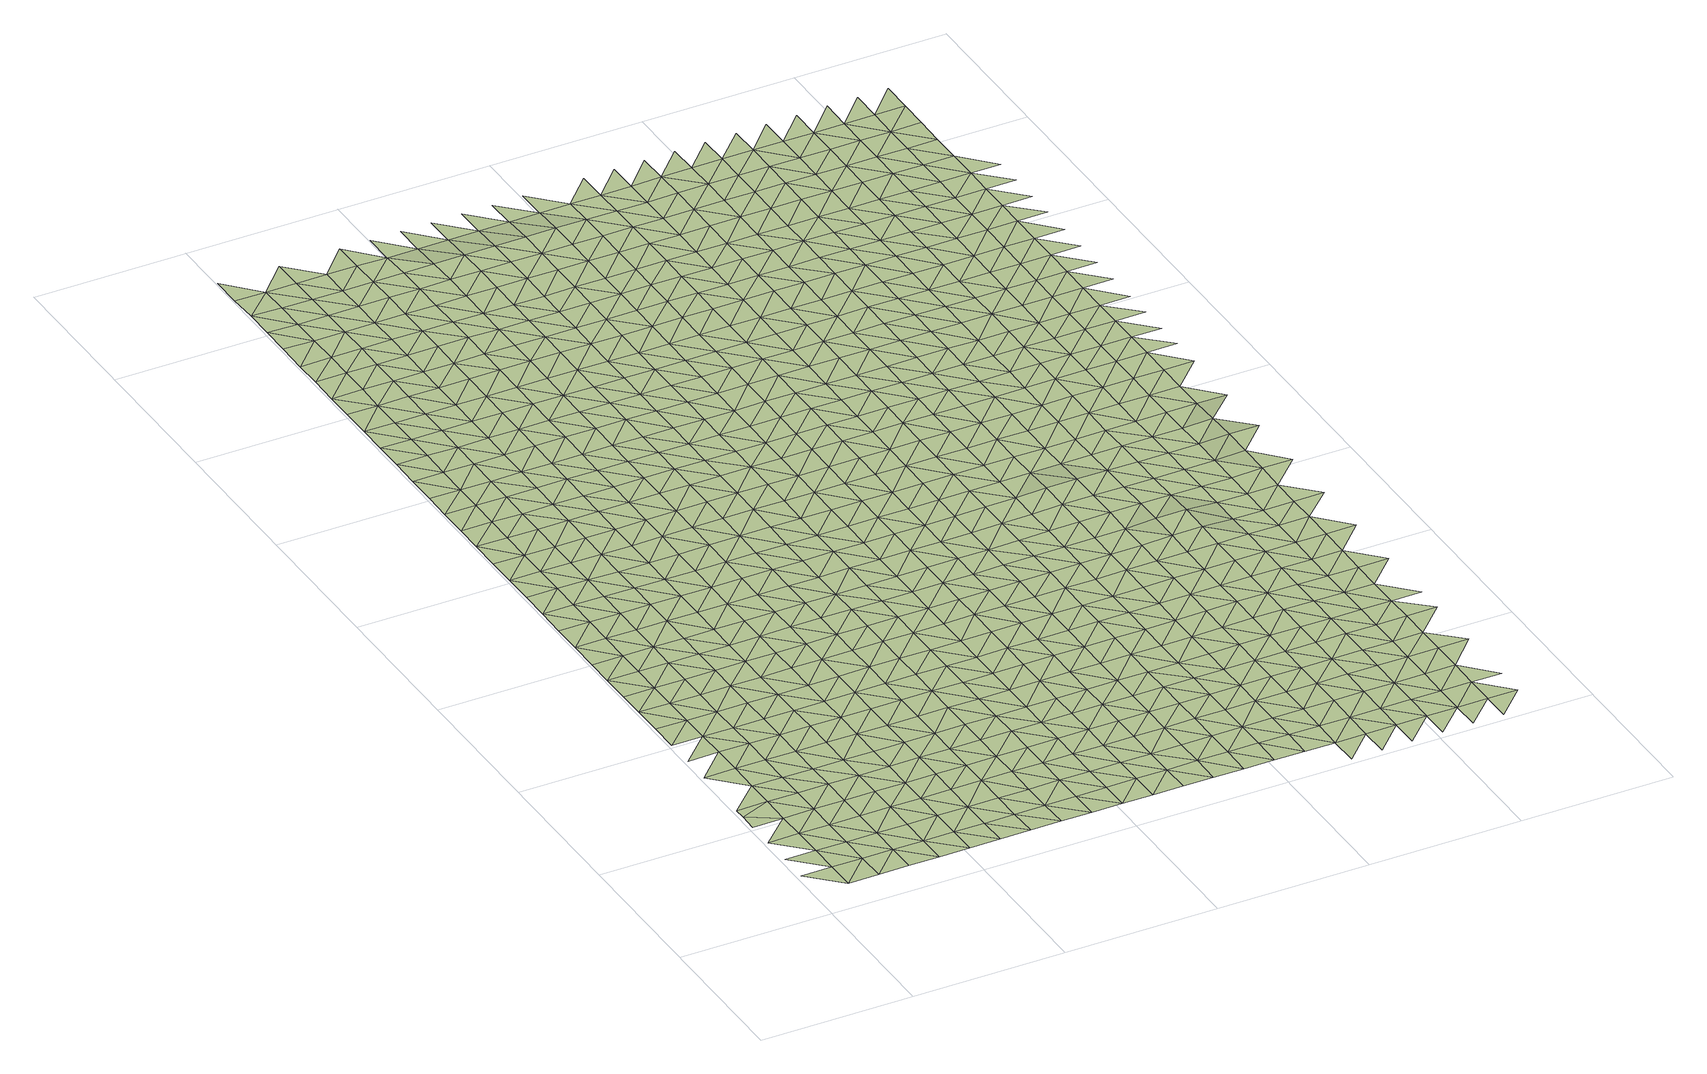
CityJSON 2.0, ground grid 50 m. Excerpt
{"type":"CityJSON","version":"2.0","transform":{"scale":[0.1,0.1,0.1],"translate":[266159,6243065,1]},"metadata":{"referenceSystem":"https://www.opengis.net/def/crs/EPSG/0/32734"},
"CityObjects":{
"terrain1":{"type":"TINRelief","geometry":[{"type":"CompositeSurface","lod":"1","boundaries":[[[0,1,2]],[[3,2,4]],[[4,5,6]],[[2,1,7]],[[8,9,10]],[[6,5,10]],[[7,4,2]],[[7,1,11]],[[12,8,13]],[[14,5,4]],[[10,13,8]],[[14,4,7]],[[12,13,15]],[[5,16,10]],[[5,14,17]],[[18,7,11]],[[10,16,13]],[[19,15,20]],[[5,17,16]],[[14,7,18]],[[18,11,21]],[[19,20,22]],[[15,13,23]],[[24,17,14]],[[16,23,13]],[[25,22,26]],[[14,18,24]],[[27,20,15]],[[28,29,30]],[[15,23,27]],[[21,31,18]],[[30,29,32]],[[16,17,33]],[[28,26,29]],[[24,34,17]],[[20,35,22]],[[27,36,20]],[[17,34,33]],[[23,16,37]],[[38,24,18]],[[26,22,35]],[[39,32,40]],[[20,36,35]],[[38,18,31]],[[32,29,41]],[[37,27,23]],[[33,37,16]],[[42,39,40]],[[32,41,40]],[[24,43,34]],[[24,38,44]],[[45,36,27]],[[26,46,29]],[[26,35,47]],[[45,27,37]],[[24,44,43]],[[42,48,49]],[[31,50,38]],[[46,41,29]],[[51,33,34]],[[40,52,42]],[[26,47,46]],[[53,49,48]],[[36,54,35]],[[42,52,48]],[[36,45,55]],[[34,43,51]],[[56,37,33]],[[54,47,35]],[[38,57,44]],[[41,58,40]],[[36,55,54]],[[38,50,59]],[[60,41,46]],[[45,37,56]],[[56,33,51]],[[53,61,62]],[[43,44,57]],[[53,48,63]],[[38,59,57]],[[41,60,58]],[[40,64,52]],[[65,55,45]],[[66,62,61]],[[46,47,67]],[[53,63,61]],[[68,47,54]],[[45,56,65]],[[40,58,64]],[[69,48,52]],[[70,59,50]],[[51,43,71]],[[47,68,67]],[[43,57,72]],[[73,60,46]],[[69,63,48]],[[66,74,75]],[[54,55,76]],[[51,71,56]],[[52,64,69]],[[65,77,55]],[[66,61,78]],[[43,72,71]],[[46,67,73]],[[79,75,74]],[[80,57,59]],[[81,58,60]],[[66,78,74]],[[55,77,76]],[[70,82,59]],[[83,65,56]],[[84,68,54]],[[64,58,81]],[[63,85,61]],[[80,72,57]],[[86,63,69]],[[83,56,71]],[[59,82,80]],[[60,73,81]],[[54,76,84]],[[85,78,61]],[[68,87,67]],[[88,79,89]],[[63,86,85]],[[79,74,90]],[[69,64,91]],[[65,92,77]],[[93,65,83]],[[67,87,73]],[[82,70,94]],[[72,95,71]],[[88,89,96]],[[64,81,91]],[[68,84,87]],[[79,90,89]],[[97,72,80]],[[65,93,92]],[[98,74,78]],[[76,77,99]],[[85,100,78]],[[72,97,95]],[[101,86,69]],[[71,102,83]],[[80,82,103]],[[69,91,104]],[[76,99,84]],[[98,90,74]],[[81,73,105]],[[106,107,96]],[[78,100,98]],[[77,92,99]],[[82,94,103]],[[87,108,73]],[[89,109,96]],[[69,104,101]],[[71,95,102]],[[93,83,110]],[[85,86,111]],[[81,105,91]],[[73,108,105]],[[96,109,106]],[[84,112,87]],[[113,114,107]],[[115,97,80]],[[80,103,116]],[[92,93,110]],[[85,111,100]],[[89,90,117]],[[86,101,111]],[[83,102,110]],[[112,84,99]],[[118,90,98]],[[104,91,119]],[[80,116,115]],[[107,106,113]],[[120,114,121]],[[103,94,122]],[[108,87,123]],[[97,124,95]],[[105,119,91]],[[90,118,117]],[[98,100,125]],[[126,109,89]],[[123,87,112]],[[104,127,101]],[[121,128,120]],[[99,92,129]],[[102,95,124]],[[125,100,111]],[[92,110,130]],[[121,114,113]],[[97,115,124]],[[131,116,103]],[[119,127,104]],[[89,117,126]],[[108,132,105]],[[133,106,109]],[[92,130,129]],[[122,131,103]],[[134,108,123]],[[99,135,112]],[[136,118,98]],[[137,138,128]],[[98,125,139]],[[110,102,140]],[[101,141,111]],[[115,116,142]],[[127,143,101]],[[102,124,144]],[[137,128,121]],[[108,134,132]],[[109,126,133]],[[105,145,119]],[[146,113,106]],[[98,139,136]],[[99,129,135]],[[131,142,116]],[[140,130,110]],[[125,111,141]],[[147,123,112]],[[148,149,138]],[[118,150,117]],[[102,144,140]],[[101,143,141]],[[105,132,145]],[[148,138,137]],[[106,133,146]],[[127,119,151]],[[152,121,113]],[[153,131,122]],[[124,115,154]],[[112,135,147]],[[118,136,150]],[[142,155,115]],[[156,139,125]],[[157,158,149]],[[159,134,123]],[[160,126,117]],[[154,144,124]],[[130,161,129]],[[119,145,151]],[[162,130,140]],[[156,125,141]],[[152,113,146]],[[157,149,148]],[[115,155,154]],[[127,163,143]],[[164,137,121]],[[126,160,133]],[[123,147,159]],[[117,150,160]],[[136,139,165]],[[135,129,161]],[[131,166,142]],[[134,167,132]],[[130,162,161]],[[131,153,168]],[[169,158,170]],[[127,151,163]],[[156,165,139]],[[164,121,152]],[[157,171,158]],[[172,140,144]],[[141,143,173]],[[145,132,167]],[[166,155,142]],[[174,148,137]],[[146,133,175]],[[176,144,154]],[[131,168,166]],[[134,159,167]],[[170,177,169]],[[158,171,170]],[[160,175,133]],[[173,156,141]],[[147,135,178]],[[148,174,157]],[[150,136,179]],[[144,176,172]],[[143,163,173]],[[135,161,180]],[[165,181,136]],[[174,137,164]],[[182,162,140]],[[146,183,152]],[[145,184,151]],[[168,153,185]],[[147,178,159]],[[155,186,154]],[[150,179,160]],[[145,167,187]],[[135,180,178]],[[175,183,146]],[[136,181,179]],[[155,166,188]],[[189,190,177]],[[171,157,191]],[[140,172,182]],[[192,177,170]],[[163,151,184]],[[165,156,193]],[[164,152,194]],[[195,161,162]],[[145,187,184]],[[196,156,173]],[[157,174,191]],[[155,188,186]],[[197,176,154]],[[166,168,198]],[[175,160,199]],[[183,194,152]],[[177,192,189]],[[200,201,190]],[[195,180,161]],[[167,159,202]],[[203,170,171]],[[156,196,193]],[[162,182,195]],[[168,185,198]],[[178,204,159]],[[199,160,179]],[[165,205,181]],[[174,164,206]],[[154,186,197]],[[171,191,203]],[[207,172,176]],[[173,163,208]],[[202,187,167]],[[209,188,166]],[[163,184,210]],[[190,189,200]],[[194,206,164]],[[159,204,202]],[[211,201,212]],[[175,213,183]],[[165,193,205]],[[166,198,209]],[[175,199,214]],[[172,207,182]],[[215,178,180]],[[191,174,216]],[[181,217,179]],[[218,192,170]],[[176,197,207]],[[163,210,208]],[[219,180,195]],[[170,203,220]],[[221,196,173]],[[213,194,183]],[[211,212,222]],[[212,201,200]],[[206,216,174]],[[175,214,213]],[[223,184,187]],[[224,186,188]],[[179,217,199]],[[225,187,202]],[[180,219,215]],[[181,205,217]],[[209,226,188]],[[170,220,218]],[[227,195,182]],[[198,185,228]],[[229,189,192]],[[191,230,203]],[[231,204,178]],[[173,208,221]],[[223,210,184]],[[196,232,193]],[[186,224,197]],[[233,234,222]],[[187,225,223]],[[207,227,182]],[[216,230,191]],[[188,226,224]],[[228,209,198]],[[206,194,235]],[[236,214,199]],[[194,213,237]],[[178,215,231]],[[228,185,238]],[[233,222,212]],[[192,218,229]],[[239,200,189]],[[205,193,232]],[[202,204,240]],[[241,220,203]],[[196,221,232]],[[199,217,236]],[[197,242,207]],[[243,219,195]],[[194,237,235]],[[195,227,244]],[[230,241,203]],[[245,208,210]],[[246,247,234]],[[248,226,209]],[[206,249,216]],[[213,214,250]],[[223,251,210]],[[224,242,197]],[[189,229,239]],[[233,252,234]],[[204,231,240]],[[253,225,202]],[[254,212,200]],[[218,220,255]],[[195,244,243]],[[248,209,228]],[[214,236,250]],[[207,256,227]],[[208,245,221]],[[257,215,219]],[[246,258,247]],[[217,205,259]],[[210,251,245]],[[234,252,246]],[[205,232,260]],[[206,235,249]],[[241,255,220]],[[261,237,213]],[[212,254,233]],[[230,216,262]],[[242,256,207]],[[254,200,239]],[[202,240,253]],[[225,263,223]],[[229,218,264]],[[224,226,265]],[[259,236,217]],[[219,243,257]],[[213,250,261]],[[205,260,259]],[[226,248,266]],[[267,244,227]],[[268,228,238]],[[269,231,215]],[[216,249,262]],[[255,264,218]],[[223,263,251]],[[270,232,221]],[[265,242,224]],[[252,233,271]],[[230,272,241]],[[225,253,263]],[[256,267,227]],[[245,273,221]],[[226,266,265]],[[239,229,274]],[[248,228,268]],[[237,275,235]],[[261,276,237]],[[268,238,277]],[[215,257,269]],[[233,254,271]],[[243,244,278]],[[270,260,232]],[[279,240,231]],[[250,236,280]],[[221,273,270]],[[264,274,229]],[[230,262,272]],[[281,236,259]],[[282,245,251]],[[246,252,283]],[[249,235,275]],[[255,241,284]],[[237,276,275]],[[267,278,244]],[[256,242,285]],[[254,239,286]],[[240,279,253]],[[287,266,248]],[[280,261,250]],[[282,251,263]],[[288,242,265]],[[252,271,283]],[[231,269,279]],[[280,236,281]],[[257,243,289]],[[274,286,239]],[[248,268,287]],[[241,272,284]],[[290,273,245]],[[255,291,264]],[[260,292,259]],[[242,288,285]],[[278,289,243]],[[293,260,270]],[[253,294,263]],[[256,295,267]],[[296,276,261]],[[271,254,297]],[[249,298,262]],[[290,245,282]],[[246,283,299]],[[249,275,300]],[[277,301,268]],[[269,257,302]],[[265,266,303]],[[279,294,253]],[[286,297,254]],[[296,261,280]],[[260,293,292]],[[287,304,266]],[[255,284,291]],[[270,273,305]],[[306,274,264]],[[272,262,298]],[[307,281,259]],[[256,285,295]],[[289,302,257]],[[249,300,298]],[[246,299,308]],[[278,267,309]],[[283,271,310]],[[305,273,290]],[[266,304,303]],[[311,282,263]],[[312,287,268]],[[313,288,265]],[[314,275,276]],[[263,294,315]],[[276,296,316]],[[297,310,271]],[[264,291,306]],[[259,292,307]],[[317,286,274]],[[269,318,279]],[[319,280,281]],[[267,295,309]],[[312,268,301]],[[302,320,269]],[[278,321,289]],[[322,299,283]],[[323,293,270]],[[314,300,275]],[[272,324,284]],[[311,263,315]],[[270,305,325]],[[276,316,314]],[[265,303,313]],[[272,298,326]],[[288,327,285]],[[286,317,297]],[[328,290,282]],[[279,318,294]],[[296,280,319]],[[274,306,317]],[[310,322,283]],[[269,320,318]],[[319,281,307]],[[287,329,304]],[[291,284,324]],[[270,325,323]],[[278,309,321]],[[287,312,330]],[[272,326,324]],[[295,285,327]],[[305,290,328]],[[302,289,331]],[[308,299,332]],[[292,293,333]],[[288,313,327]],[[328,282,311]],[[294,334,315]],[[335,316,296]],[[298,300,336]],[[322,332,299]],[[287,330,329]],[[314,337,300]],[[301,338,312]],[[310,297,339]],[[304,340,303]],[[292,333,307]],[[334,294,318]],[[289,321,331]],[[297,317,341]],[[293,323,333]],[[296,319,335]],[[342,325,305]],[[306,291,343]],[[336,326,298]],[[302,344,320]],[[300,337,336]],[[291,324,345]],[[315,346,311]],[[303,340,313]],[[295,347,309]],[[295,327,348]],[[342,305,328]],[[297,341,339]],[[304,329,340]],[[306,343,317]],[[310,349,322]],[[316,350,314]],[[307,351,319]],[[346,315,334]],[[335,352,316]],[[302,331,344]],[[291,345,343]],[[323,325,353]],[[321,309,347]],[[312,354,330]],[[318,320,355]],[[295,348,347]],[[312,338,356]],[[351,307,333]],[[311,357,328]],[[337,314,350]],[[326,358,324]],[[342,353,325]],[[316,352,350]],[[310,339,349]],[[359,326,336]],[[360,327,313]],[[361,341,317]],[[332,322,362]],[[329,330,354]],[[363,335,319]],[[357,311,346]],[[340,364,313]],[[312,356,354]],[[320,344,355]],[[318,365,334]],[[358,345,324]],[[361,317,343]],[[326,359,358]],[[363,319,351]],[[360,348,327]],[[342,328,366]],[[321,367,331]],[[336,337,368]],[[323,369,333]],[[313,364,360]],[[321,347,370]],[[322,349,362]],[[353,371,323]],[[372,352,335]],[[366,328,357]],[[318,355,365]],[[337,350,368]],[[346,334,373]],[[374,356,338]],[[344,331,367]],[[341,375,339]],[[340,329,376]],[[321,370,367]],[[361,377,341]],[[363,372,335]],[[323,371,369]],[[329,354,378]],[[379,343,345]],[[380,351,333]],[[332,362,381]],[[382,345,358]],[[383,353,342]],[[352,384,350]],[[348,385,347]],[[349,339,375]],[[386,359,336]],[[334,365,373]],[[387,348,360]],[[388,342,366]],[[341,377,375]],[[336,368,389]],[[329,378,376]],[[346,390,357]],[[340,391,364]],[[343,379,361]],[[351,380,363]],[[384,352,372]],[[345,382,379]],[[333,369,380]],[[385,370,347]],[[392,354,356]],[[344,393,355]],[[342,388,383]],[[348,387,385]],[[374,394,356]],[[336,389,386]],[[344,367,395]],[[353,396,371]],[[350,397,368]],[[358,359,398]],[[346,373,390]],[[340,376,391]],[[364,399,360]],[[377,361,400]],[[366,357,401]],[[365,355,393]],[[349,402,362]],[[392,378,354]],[[372,363,403]],[[356,394,392]],[[384,397,350]],[[349,375,404]],[[344,395,393]],[[361,379,400]],[[353,383,396]],[[359,386,398]],[[403,363,380]],[[405,367,370]],[[406,389,368]],[[381,362,402]],[[369,371,407]],[[408,382,358]],[[364,391,399]],[[357,390,401]],[[409,370,385]],[[349,404,402]],[[410,387,360]],[[411,388,366]],[[412,375,377]],[[397,406,368]],[[365,413,373]],[[384,372,414]],[[394,374,415]],[[405,395,367]],[[378,416,376]],[[382,408,379]],[[369,407,380]],[[365,393,417]],[[370,409,405]],[[412,377,400]],[[418,372,403]],[[371,396,407]],[[419,378,392]],[[358,398,408]],[[386,389,420]],[[360,399,410]],[[366,401,411]],[[390,373,413]],[[383,388,421]],[[414,397,384]],[[385,387,422]],[[391,376,416]],[[404,375,423]],[[365,417,413]],[[418,414,372]],[[406,420,389]],[[378,419,416]],[[392,394,424]],[[400,379,425]],[[423,375,412]],[[396,383,421]],[[395,426,393]],[[403,380,427]],[[388,411,421]],[[387,410,422]],[[394,415,424]],[[379,408,425]],[[428,395,405]],[[407,429,380]],[[391,430,399]],[[431,409,385]],[[432,402,404]],[[433,406,397]],[[386,434,398]],[[420,435,386]],[[426,417,393]],[[390,436,401]],[[403,427,418]],[[390,413,437]],[[391,416,430]],[[397,414,433]],[[432,404,423]],[[395,428,426]],[[427,380,429]],[[438,412,400]],[[439,419,392]],[[398,434,408]],[[425,440,400]],[[385,422,431]],[[392,424,441]],[[386,435,434]],[[410,399,442]],[[401,436,411]],[[409,443,405]],[[444,445,402]],[[407,396,446]],[[390,437,436]],[[396,421,447]],[[406,448,420]],[[399,430,442]],[[438,400,440]],[[444,402,432]],[[392,441,439]],[[406,433,449]],[[450,413,417]],[[414,418,451]],[[424,415,452]],[[416,419,453]],[[454,423,412]],[[425,408,455]],[[426,456,417]],[[409,431,443]],[[427,457,418]],[[396,447,446]],[[448,435,420]],[[458,428,405]],[[459,429,407]],[[406,449,448]],[[455,408,434]],[[450,437,413]],[[421,411,460]],[[414,451,433]],[[416,453,430]],[[422,410,461]],[[417,456,450]],[[442,462,410]],[[436,463,411]],[[451,418,457]],[[412,438,454]],[[419,439,453]],[[464,440,425]],[[465,441,424]],[[466,432,423]],[[405,443,458]],[[407,446,459]],[[422,461,431]],[[460,447,421]],[[426,428,467]],[[468,427,429]],[[411,463,460]],[[410,462,461]],[[452,465,424]],[[464,425,455]],[[469,442,430]],[[432,466,444]],[[449,433,470]],[[434,435,471]],[[466,423,454]],[[435,448,472]],[[436,437,473]],[[426,467,456]],[[439,441,474]],[[475,437,450]],[[469,430,453]],[[451,470,433]],[[428,458,467]],[[468,429,459]],[[431,476,443]],[[438,440,477]],[[478,457,427]],[[479,440,464]],[[465,474,441]],[[435,472,471]],[[452,480,481]],[[448,449,482]],[[483,444,484]],[[485,455,434]],[[486,446,447]],[[437,475,473]],[[461,476,431]],[[487,447,460]],[[450,456,488]],[[442,489,462]],[[490,463,436]],[[438,477,454]],[[491,442,469]],[[477,440,479]],[[444,466,484]],[[449,470,482]],[[427,468,478]],[[492,451,457]],[[458,443,493]],[[453,439,494]],[[488,456,467]],[[447,487,486]],[[474,495,439]],[[434,471,485]],[[452,496,465]],[[497,464,455]],[[498,472,448]],[[499,459,446]],[[442,491,489]],[[436,473,490]],[[443,476,493]],[[500,460,463]],[[461,462,501]],[[454,502,466]],[[492,457,478]],[[448,482,498]],[[439,495,494]],[[503,475,450]],[[453,504,469]],[[505,470,451]],[[450,488,506]],[[452,481,496]],[[502,454,477]],[[485,497,455]],[[446,486,499]],[[507,479,464]],[[461,501,476]],[[474,465,508]],[[458,509,467]],[[510,468,459]],[[463,490,500]],[[462,489,501]],[[493,511,458]],[[466,512,484]],[[513,487,460]],[[472,514,471]],[[450,506,503]],[[451,492,505]],[[453,494,504]],[[498,515,472]],[[491,469,516]],[[473,475,517]],[[488,467,509]],[[482,470,518]],[[464,497,507]],[[465,496,508]],[[512,466,502]],[[458,511,509]],[[510,459,499]],[[519,493,476]],[[520,477,479]],[[521,478,468]],[[474,522,495]],[[471,514,485]],[[460,500,513]],[[472,515,514]],[[489,491,516]],[[523,524,481]],[[518,498,482]],[[525,484,526]],[[486,487,527]],[[469,504,516]],[[475,503,517]],[[519,476,501]],[[518,470,505]],[[528,506,488]],[[529,490,473]],[[520,479,507]],[[526,484,512]],[[474,508,522]],[[468,510,521]],[[530,492,478]],[[496,481,524]],[[531,502,477]],[[495,532,494]],[[486,527,499]],[[528,488,509]],[[487,513,527]],[[497,485,533]],[[534,515,498]],[[493,535,511]],[[473,517,529]],[[536,493,519]],[[514,537,485]],[[503,506,538]],[[539,500,490]],[[501,489,540]],[[504,494,532]],[[502,531,512]],[[489,516,541]],[[530,478,521]],[[477,520,531]],[[534,498,518]],[[495,522,532]],[[497,533,507]],[[542,505,492]],[[499,543,510]],[[528,538,506]],[[493,536,535]],[[533,485,537]],[[500,539,513]],[[496,544,508]],[[509,511,545]],[[490,529,539]],[[489,541,540]],[[496,524,546]],[[543,499,527]],[[501,547,519]],[[548,526,512]],[[514,515,549]],[[492,530,542]],[[515,534,550]],[[516,504,551]],[[545,528,509]],[[517,503,552]],[[522,508,544]],[[553,518,505]],[[510,554,521]],[[538,555,503]],[[504,532,556]],[[496,546,544]],[[548,512,531]],[[511,535,545]],[[520,507,557]],[[533,558,507]],[[501,540,547]],[[515,550,549]],[[554,510,543]],[[551,541,516]],[[517,552,529]],[[536,519,559]],[[560,561,524]],[[562,526,563]],[[534,518,553]],[[564,527,513]],[[565,537,514]],[[504,556,551]],[[503,555,552]],[[539,566,513]],[[553,505,542]],[[521,567,530]],[[520,557,531]],[[557,507,558]],[[526,548,563]],[[538,528,568]],[[535,536,559]],[[561,546,524]],[[569,532,522]],[[570,528,545]],[[519,547,559]],[[567,521,554]],[[513,566,564]],[[522,544,571]],[[514,549,565]],[[529,572,539]],[[573,533,537]],[[574,550,534]],[[527,575,543]],[[530,576,542]],[[541,577,540]],[[569,556,532]],[[528,570,568]],[[578,541,551]],[[572,529,552]],[[534,553,574]],[[522,571,569]],[[538,579,555]],[[548,531,580]],[[576,530,567]],[[557,581,531]],[[573,537,565]],[[527,564,575]],[[582,558,533]],[[547,540,577]],[[566,539,583]],[[545,535,584]],[[585,544,546]],[[586,554,543]],[[541,578,577]],[[561,587,546]],[[535,559,588]],[[548,580,563]],[[542,589,553]],[[549,550,590]],[[538,568,579]],[[583,539,572]],[[580,531,581]],[[574,591,550]],[[592,551,556]],[[552,555,593]],[[585,571,544]],[[594,556,569]],[[533,573,582]],[[546,587,585]],[[589,542,576]],[[535,588,584]],[[543,575,586]],[[595,570,545]],[[596,557,558]],[[597,567,554]],[[550,591,590]],[[559,547,598]],[[561,599,600]],[[601,574,553]],[[602,603,563]],[[564,566,604]],[[605,565,549]],[[555,579,593]],[[556,594,592]],[[547,577,606]],[[607,566,583]],[[608,578,551]],[[552,609,572]],[[567,597,576]],[[610,569,571]],[[596,558,582]],[[545,584,595]],[[602,563,580]],[[553,589,601]],[[554,586,597]],[[570,611,568]],[[561,600,587]],[[598,588,559]],[[612,581,557]],[[575,564,604]],[[547,606,598]],[[566,607,604]],[[585,610,571]],[[549,590,605]],[[613,573,565]],[[551,592,608]],[[552,593,609]],[[579,568,611]],[[614,583,572]],[[577,578,615]],[[574,616,591]],[[570,595,611]],[[557,596,612]],[[574,601,617]],[[585,587,618]],[[619,594,569]],[[589,576,620]],[[621,580,581]],[[576,597,622]],[[569,610,623]],[[613,565,605]],[[624,582,573]],[[615,606,577]],[[625,584,588]],[[586,575,626]],[[572,609,614]],[[578,608,615]],[[618,587,600]],[[574,617,616]],[[627,588,598]],[[575,604,628]],[[580,621,602]],[[629,607,583]],[[590,591,630]],[[576,622,620]],[[569,623,619]],[[621,581,612]],[[631,592,594]],[[579,632,593]],[[584,625,595]],[[589,633,601]],[[586,626,597]],[[579,611,634]],[[573,613,624]],[[588,627,625]],[[575,628,626]],[[635,596,582]],[[610,585,636]],[[590,630,605]],[[583,614,629]],[[637,585,618]],[[591,616,630]],[[592,631,608]],[[609,593,632]],[[638,598,606]],[[639,640,600]],[[641,602,642]],[[604,607,643]],[[594,619,631]],[[579,634,632]],[[644,606,615]],[[589,620,633]],[[645,622,597]],[[601,646,617]],[[623,610,636]],[[635,582,624]],[[602,621,642]],[[637,636,585]],[[647,611,595]],[[648,612,596]],[[605,649,613]],[[643,628,604]],[[625,650,595]],[[606,644,638]],[[607,629,643]],[[645,597,626]],[[615,608,651]],[[652,618,600]],[[616,617,646]],[[653,627,598]],[[601,633,646]],[[649,605,630]],[[647,634,611]],[[614,609,654]],[[623,655,619]],[[621,612,648]],[[595,650,647]],[[631,651,608]],[[609,632,656]],[[596,635,648]],[[613,657,624]],[[622,658,620]],[[645,659,622]],[[652,600,640]],[[598,638,653]],[[655,623,636]],[[614,654,629]],[[660,637,618]],[[627,661,625]],[[662,626,628]],[[609,656,654]],[[657,613,649]],[[663,628,643]],[[619,664,631]],[[665,644,615]],[[642,621,666]],[[633,620,658]],[[630,616,667]],[[622,659,658]],[[615,651,668]],[[616,646,669]],[[624,670,635]],[[671,632,634]],[[626,662,645]],[[647,672,634]],[[664,619,655]],[[660,618,652]],[[621,648,666]],[[627,653,661]],[[628,663,662]],[[625,673,650]],[[674,636,637]],[[670,624,657]],[[615,668,665]],[[616,669,667]],[[631,675,651]],[[671,656,632]],[[676,638,644]],[[677,640,678]],[[679,643,629]],[[630,680,649]],[[634,672,671]],[[654,681,629]],[[659,645,682]],[[635,683,648]],[[684,646,633]],[[675,631,664]],[[625,661,673]],[[666,685,642]],[[660,674,637]],[[633,658,686]],[[650,687,647]],[[640,677,652]],[[638,676,653]],[[636,688,655]],[[644,665,676]],[[683,635,670]],[[645,662,682]],[[629,681,679]],[[630,667,680]],[[668,651,689]],[[657,649,690]],[[684,669,646]],[[691,663,643]],[[633,686,684]],[[692,642,685]],[[647,687,672]],[[693,654,656]],[[694,658,659]],[[666,648,695]],[[650,673,687]],[[689,651,675]],[[696,656,671]],[[636,674,688]],[[697,664,655]],[[652,698,660]],[[653,699,661]],[[663,691,662]],[[694,659,682]],[[648,683,695]],[[649,680,690]],[[643,679,691]],[[657,700,670]],[[668,701,665]],[[656,696,693]],[[676,699,653]],[[702,671,672]],[[703,685,666]],[[704,681,654]],[[705,686,658]],[[669,706,667]],[[701,668,689]],[[655,688,697]],[[707,669,684]],[[708,675,664]],[[673,661,709]],[[682,662,710]],[[702,672,687]],[[657,690,700]],[[705,658,694]],[[703,666,695]],[[665,711,676]],[[683,670,712]],[[674,660,713]],[[680,667,706]],[[654,693,704]],[[661,699,709]],[[669,707,706]],[[662,691,710]],[[675,708,689]],[[679,681,714]],[[664,697,708]],[[711,665,701]],[[673,715,687]],[[716,696,671]],[[686,717,684]],[[688,674,713]],[[670,700,712]],[[671,702,718]],[[719,685,703]],[[705,720,686]],[[721,694,682]],[[676,722,699]],[[723,695,683]],[[679,714,691]],[[673,709,715]],[[710,724,682]],[[681,704,714]],[[680,725,690]],[[671,718,716]],[[722,676,711]],[[686,720,717]],[[726,685,719]],[[680,706,727]],[[702,687,728]],[[729,693,696]],[[694,721,705]],[[701,689,730]],[[731,707,684]],[[689,708,732]],[[721,682,724]],[[683,712,723]],[[697,688,733]],[[700,690,725]],[[734,703,695]],[[699,735,709]],[[710,691,736]],[[687,715,728]],[[680,727,725]],[[696,716,729]],[[689,732,730]],[[684,717,731]],[[735,699,722]],[[736,691,714]],[[697,733,708]],[[737,718,702]],[[701,738,711]],[[739,704,693]],[[720,705,740]],[[741,706,707]],[[723,734,695]],[[709,742,715]],[[743,719,703]],[[744,724,710]],[[702,728,737]],[[705,721,740]],[[700,745,712]],[[741,727,706]],[[700,725,746]],[[701,730,738]],[[693,729,739]],[[742,709,735]],[[707,731,741]],[[744,710,736]],[[747,732,708]],[[716,718,748]],[[722,711,749]],[[720,750,717]],[[751,714,704]],[[703,734,743]],[[715,752,728]],[[712,745,723]],[[700,746,745]],[[737,748,718]],[[720,740,750]],[[721,724,753]],[[715,742,752]],[[711,738,749]],[[754,724,744]],[[704,739,751]],[[729,716,755]],[[725,727,756]],[[731,717,757]],[[722,758,735]],[[759,736,714]],[[760,719,743]],[[741,761,727]],[[737,728,762]],[[721,753,740]],[[732,763,730]],[[748,755,716]],[[753,724,754]],[[717,750,757]],[[756,746,725]],[[734,723,764]],[[762,728,752]],[[722,749,758]],[[727,761,756]],[[745,765,723]],[[714,751,759]],[[738,730,763]],[[739,729,766]],[[742,735,767]],[[768,744,736]],[[737,769,748]],[[734,764,743]],[[740,770,750]],[[731,771,741]],[[755,766,729]],[[764,723,765]],[[757,772,731]],[[769,737,762]],[[770,740,753]],[[735,758,767]],[[759,768,736]],[[742,773,752]],[[745,746,774]],[[775,754,744]],[[761,741,771]],[[776,746,756]],[[731,772,771]],[[777,755,748]],[[738,778,749]],[[779,757,750]],[[751,739,780]],[[766,781,739]],[[746,776,774]],[[777,748,769]],[[742,767,773]],[[764,782,743]],[[779,750,770]],[[744,768,775]],[[783,762,752]],[[784,753,754]],[[758,749,778]],[[785,765,745]],[[756,761,786]],[[751,780,759]],[[739,781,780]],[[787,772,757]],[[788,743,782]],[[761,771,786]],[[762,783,769]],[[766,755,789]],[[752,773,783]],[[790,755,777]],[[745,774,785]],[[784,754,775]],[[779,787,757]],[[791,770,753]],[[792,764,765]],[[793,776,756]],[[758,794,767]],[[795,771,772]],[[768,759,796]],[[755,790,789]],[[756,786,797]],[[780,798,759]],[[766,799,781]],[[770,791,779]],[[753,784,791]],[[792,765,785]],[[795,772,787]],[[800,777,769]],[[773,767,794]],[[801,782,764]],[[768,796,775]],[[783,802,769]],[[756,797,793]],[[796,759,798]],[[774,776,803]],[[771,804,786]],[[766,789,799]],[[787,779,805]],[[806,780,781]],[[800,769,802]],[[764,792,801]],[[795,804,771]],[[807,790,777]],[[776,793,803]],[[805,779,791]],[[783,773,808]],[[784,775,809]],[[810,785,774]],[[811,797,786]],[[781,799,806]],[[796,812,775]],[[813,798,780]],[[777,800,807]],[[814,782,801]],[[804,811,786]],[[808,802,783]],[[790,815,789]],[[784,809,791]],[[795,787,816]],[[809,775,812]],[[774,803,810]],[[817,787,805]],[[793,797,818]],[[819,792,785]],[[780,806,813]],[[799,789,815]],[[816,804,795]],[[820,796,798]],[[790,807,815]],[[811,818,797]],[[817,816,787]],[[819,785,810]],[[800,802,821]],[[822,801,792]],[[805,791,823]],[[809,824,791]],[[820,798,813]],[[803,793,825]],[[826,812,796]],[[827,811,804]],[[818,828,793]],[[800,821,807]],[[805,823,817]],[[829,806,799]],[[792,819,822]],[[799,815,830]],[[823,791,824]],[[804,816,827]],[[803,825,810]],[[793,828,825]],[[796,820,826]],[[831,809,812]],[[799,830,829]],[[811,832,818]],[[833,813,806]],[[834,801,822]],[[811,827,835]],[[836,815,807]],[[810,837,819]],[[816,817,838]],[[831,812,826]],[[823,839,817]],[[832,828,818]],[[840,824,809]],[[825,837,810]],[[811,835,832]],[[806,829,833]],[[836,830,815]],[[816,838,827]],[[841,820,813]],[[838,817,839]],[[819,842,822]],[[809,831,840]],[[843,823,824]],[[837,842,819]],[[841,813,833]],[[825,828,844]],[[845,826,820]],[[835,827,846]],[[828,832,847]],[[829,830,848]],[[843,824,840]],[[838,846,827]],[[849,839,823]],[[828,847,844]],[[842,850,822]],[[820,841,845]],[[851,831,826]],[[825,852,837]],[[832,835,853]],[[829,848,833]],[[823,843,849]],[[854,822,850]],[[835,846,853]],[[855,838,839]],[[851,826,845]],[[825,844,852]],[[856,847,832]],[[857,840,831]],[[842,837,858]],[[833,859,841]],[[855,839,849]],[[832,853,856]],[[860,846,838]],[[831,851,857]],[[837,852,858]],[[842,861,850]],[[862,843,840]],[[841,863,845]],[[847,864,844]],[[856,865,847]],[[838,855,860]],[[853,846,866]],[[842,858,861]],[[862,840,857]],[[845,867,851]],[[852,844,864]],[[868,849,843]],[[847,865,864]],[[866,856,853]],[[866,846,860]],[[843,862,868]],[[869,850,861]],[[851,870,857]],[[871,855,849]],[[872,865,856]],[[852,873,858]],[[852,864,874]],[[872,856,866]],[[871,849,868]],[[861,858,873]],[[857,875,862]],[[876,860,855]],[[852,874,873]],[[865,877,864]],[[877,865,872]],[[855,871,876]],[[862,878,868]],[[879,866,860]],[[880,874,864]],[[861,873,881]],[[880,864,877]],[[879,860,876]],[[882,872,866]],[[868,883,871]],[[884,861,881]],[[885,873,874]],[[880,886,874]],[[882,866,879]],[[887,877,872]],[[871,888,876]],[[885,881,873]],[[874,886,885]],[[877,887,880]],[[887,872,882]],[[876,889,879]],[[886,880,890]],[[891,881,885]],[[879,892,882]],[[880,887,890]],[[893,881,891]],[[885,886,894]],[[882,895,887]],[[886,890,894]],[[887,896,890]],[[897,891,885]],[[885,894,898]],[[885,898,897]],[[899,891,897]]]}]}
},
"vertices":[
[5,200,25],[106,100,26],[106,200,25],[5,300,25],[106,300,25],[106,405,24],[5,405,23],[206,200,25],[8,563,21],[5,500,21],[106,500,23],[206,100,27],[5,600,21],[106,600,24],[206,300,25],[106,695,23],[206,500,24],[206,405,24],[306,200,25],[5,800,21],[106,800,23],[306,100,27],[106,900,23],[206,600,23],[306,300,25],[5,900,21],[106,1000,20],[206,695,23],[5,1000,20],[106,1100,19],[5,1100,19],[406,100,27],[5,1205,18],[306,500,24],[306,405,25],[206,900,22],[206,800,22],[306,600,23],[406,200,25],[5,1300,17],[106,1300,17],[106,1205,18],[5,1400,16],[406,405,25],[406,300,25],[306,695,22],[206,1100,18],[206,1000,20],[106,1495,16],[5,1495,16],[506,100,28],[406,500,24],[106,1400,16],[5,1600,16],[306,900,22],[306,800,22],[406,600,23],[506,300,26],[206,1300,16],[506,200,25],[206,1205,17],[106,1700,16],[5,1700,16],[106,1600,16],[206,1400,16],[406,695,22],[5,1800,17],[306,1100,18],[306,1000,20],[206,1495,16],[606,100,28],[506,500,24],[506,405,25],[306,1205,17],[106,1900,18],[5,1900,18],[406,900,22],[406,800,22],[106,1800,18],[5,2005,17],[606,300,25],[306,1300,17],[606,200,25],[506,600,23],[406,1000,20],[206,1700,16],[206,1600,16],[406,1100,18],[5,2105,16],[106,2105,16],[106,2005,17],[306,1400,16],[506,800,22],[506,695,22],[706,100,28],[606,500,24],[5,2210,17],[606,405,25],[206,1900,18],[506,900,22],[206,1800,18],[306,1600,16],[606,600,24],[706,200,26],[306,1495,16],[406,1300,17],[106,2305,17],[5,2305,17],[406,1205,17],[106,2210,16],[606,695,22],[306,1700,16],[506,1000,20],[106,2405,17],[5,2405,17],[706,405,26],[706,300,26],[206,2105,15],[206,2005,16],[406,1400,16],[5,2500,17],[106,2500,17],[806,100,29],[506,1100,18],[706,500,24],[306,1800,16],[206,2210,15],[406,1495,16],[5,2605,17],[606,900,21],[606,800,21],[806,200,26],[506,1300,17],[206,2305,15],[506,1205,18],[606,1000,20],[306,2005,15],[106,2605,17],[5,2705,18],[306,1900,15],[706,695,22],[406,1700,16],[806,300,25],[406,1600,16],[706,600,23],[506,1400,17],[206,2405,16],[606,1100,19],[106,2705,18],[5,2805,18],[306,2105,15],[506,1495,16],[206,2500,16],[907,100,29],[806,500,25],[806,405,26],[406,1800,16],[106,2805,17],[5,2905,18],[606,1205,18],[306,2210,16],[706,900,22],[706,800,22],[506,1600,15],[206,2605,16],[406,1900,15],[907,300,26],[606,1300,18],[907,200,27],[5,3010,17],[106,3010,16],[106,2905,17],[806,695,23],[506,1700,15],[206,2705,16],[306,2305,16],[806,600,24],[5,3105,17],[706,1100,21],[406,2105,15],[706,1000,21],[406,2005,15],[806,800,22],[306,2405,17],[606,1495,17],[1007,100,29],[907,500,25],[606,1400,19],[907,405,26],[106,3205,19],[5,3205,17],[206,2805,18],[106,3105,18],[506,1900,15],[306,2500,17],[806,900,22],[506,1800,14],[907,600,24],[1007,200,28],[406,2210,16],[106,3300,17],[5,3300,16],[706,1300,19],[206,2905,18],[706,1205,19],[506,2005,16],[306,2605,17],[907,695,23],[606,1700,16],[1007,300,26],[606,1600,16],[5,3405,17],[106,3405,15],[406,2405,17],[406,2305,16],[806,1100,21],[306,2705,18],[506,2105,17],[206,3105,18],[806,1000,22],[206,3010,18],[606,1800,16],[5,3505,17],[706,1495,17],[1007,500,26],[706,1400,20],[1007,405,26],[907,800,22],[1107,200,28],[206,3205,18],[306,2805,18],[806,1205,19],[606,1900,17],[106,3505,15],[5,3605,17],[406,2605,17],[506,2210,17],[406,2500,17],[1107,100,29],[206,3300,18],[806,1300,19],[306,2905,18],[1007,600,24],[907,1000,21],[907,900,22],[706,1700,16],[106,3705,12],[5,3705,13],[1107,300,26],[406,2705,18],[506,2305,17],[706,1600,16],[106,3605,14],[806,1400,18],[206,3405,15],[306,3010,18],[1007,695,23],[907,1100,20],[5,3810,13],[606,2105,17],[606,2005,17],[506,2405,17],[406,2805,18],[806,1495,17],[306,3105,18],[1107,500,26],[1107,405,26],[1007,800,22],[1207,200,28],[907,1205,19],[706,1900,18],[206,3505,15],[406,2905,18],[706,1800,16],[306,3205,19],[506,2605,18],[506,2500,18],[1207,100,29],[1007,900,22],[907,1300,19],[606,2305,18],[606,2210,18],[806,1600,16],[206,3605,13],[406,3010,18],[1107,695,23],[306,3300,19],[1207,300,26],[1107,600,25],[1007,1000,21],[806,1700,16],[406,3105,18],[706,2105,18],[706,2005,18],[907,1400,18],[1107,800,23],[606,2405,18],[306,3405,17],[506,2805,18],[206,3705,12],[506,2705,18],[1307,100,29],[1007,1100,20],[1207,500,26],[1207,405,26],[806,1800,16],[406,3205,19],[706,2210,18],[206,3810,11],[1107,900,23],[306,3505,17],[907,1600,17],[1307,200,29],[1207,600,25],[606,2605,18],[907,1495,17],[606,2500,18],[406,3300,19],[1007,1300,19],[706,2305,18],[1007,1205,19],[1107,1000,22],[306,3605,13],[806,2005,19],[506,3010,19],[806,1900,19],[506,2905,19],[1207,695,23],[907,1700,17],[1307,405,26],[1307,300,27],[1107,1100,21],[306,3705,12],[806,2105,19],[1007,1400,18],[706,2405,19],[606,2805,18],[606,2705,18],[1407,100,28],[406,3505,17],[1307,500,26],[406,3405,17],[907,1800,16],[506,3205,19],[1107,1205,21],[506,3105,19],[1007,1495,17],[1207,900,23],[1207,800,23],[406,3605,13],[706,2605,18],[806,2210,18],[706,2500,18],[907,1900,18],[1407,300,28],[1107,1300,20],[1407,200,29],[1007,1600,17],[606,3010,19],[606,2905,19],[1307,695,24],[506,3300,19],[406,3705,12],[806,2305,18],[1307,600,25],[1107,1400,19],[1007,1700,17],[1207,1100,21],[706,2705,18],[907,2105,18],[1207,1000,22],[907,2005,18],[806,2405,18],[1107,1495,19],[1507,100,28],[506,3505,17],[1407,500,26],[506,3405,17],[1407,405,27],[606,3205,18],[907,2210,18],[406,3810,11],[606,3105,19],[1007,1900,17],[806,2500,18],[1307,900,23],[706,2905,18],[1307,800,23],[1007,1800,16],[706,2805,17],[1107,1600,17],[1407,600,25],[1507,300,28],[1207,1300,20],[1507,200,29],[1207,1205,21],[1007,2005,17],[806,2605,18],[706,3010,18],[1407,695,23],[606,3300,18],[1107,1700,17],[506,3705,10],[907,2305,18],[506,3605,14],[1307,1100,22],[806,2705,18],[1007,2105,17],[706,3105,18],[1307,1000,22],[1407,800,23],[1107,1800,17],[606,3405,18],[1207,1495,19],[907,2500,17],[1607,100,27],[1507,500,27],[1207,1400,19],[907,2405,17],[1507,405,27],[806,2805,17],[1107,1900,17],[1407,900,23],[606,3505,18],[1607,200,29],[706,3205,18],[1307,1300,21],[1007,2305,17],[1307,1205,21],[1007,2210,18],[1507,600,26],[1407,1000,23],[606,3605,15],[907,2605,17],[806,3010,18],[806,2905,17],[1207,1700,17],[1207,1600,17],[706,3405,18],[1607,405,28],[706,3300,18],[1607,300,29],[1507,695,24],[1407,1100,22],[606,3705,10],[506,3810,10],[1107,2105,18],[1107,2005,18],[907,2805,16],[907,2705,17],[1307,1495,19],[1007,2500,17],[1708,100,26],[1607,500,27],[706,3505,18],[806,3105,18],[1307,1400,20],[1007,2405,17],[1407,1205,22],[1107,2210,18],[1207,1900,17],[1507,900,23],[1507,800,23],[1207,1800,17],[806,3205,17],[1708,200,28],[706,3605,16],[1407,1300,22],[1107,2305,18],[1607,600,26],[1007,2605,17],[907,3010,17],[907,2905,16],[1307,1700,18],[1708,300,29],[1307,1600,18],[1507,1000,24],[806,3405,18],[1107,2405,18],[806,3300,17],[1708,0,28],[1808,100,26],[1007,2705,17],[606,3810,10],[706,3705,11],[907,3105,17],[1207,2105,18],[1207,2005,18],[1407,1400,21],[1607,800,24],[1307,1800,17],[1607,695,25],[1107,2500,18],[1507,1100,23],[1708,500,27],[1708,405,28],[1808,200,27],[907,3205,18],[1007,2805,17],[1207,2210,18],[1307,1900,18],[1607,900,24],[806,3505,18],[1407,1600,19],[1708,600,26],[1107,2605,18],[1407,1495,21],[907,3300,18],[1808,300,29],[1507,1300,22],[1207,2305,18],[1507,1205,22],[806,3605,17],[1307,2005,18],[1007,3010,18],[1007,2905,17],[1708,695,26],[1407,1700,19],[1107,2705,18],[1607,1000,25],[907,3405,18],[1207,2405,18],[1808,405,28],[1808,0,29],[1908,100,27],[706,3810,10],[806,3705,12],[1307,2105,18],[1507,1400,22],[1407,1800,18],[1207,2500,18],[907,3505,18],[1808,500,27],[1007,3205,18],[1107,2805,18],[1607,1205,23],[1607,1100,24],[1007,3105,18],[1507,1495,23],[1407,1900,18],[1708,900,26],[1708,800,26],[1207,2605,18],[1307,2210,18],[1908,300,29],[1607,1300,23],[1908,200,27],[1708,1000,25],[907,3605,17],[1107,3010,18],[1107,2905,18],[1808,695,27],[1507,1700,21],[1207,2705,18],[1307,2305,18],[1507,1600,21],[1808,600,26],[1007,3405,19],[1007,3300,18],[1708,1100,25],[1908,0,29],[2008,100,28],[806,3810,10],[907,3705,12],[1407,2105,18],[1107,3105,19],[1407,2005,18],[1307,2405,18],[1607,1495,24],[1908,500,28],[1607,1400,23],[1908,405,29],[1507,1800,18],[1107,3205,19],[1207,2805,18],[1407,2210,19],[1307,2500,19],[1808,900,28],[1808,800,28],[1607,1600,24],[1007,3605,18],[1007,3505,19],[1107,3300,19],[1507,1900,18],[1708,1300,24],[2008,300,29],[1407,2305,19],[2008,200,28],[1708,1205,25],[1307,2605,19],[1207,3010,18],[1207,2905,18],[1908,695,26],[1607,1700,24],[1908,600,27],[1708,1400,24],[1107,3405,18],[1407,2405,19],[1808,1100,25],[2008,0,30],[2108,100,28],[1307,2705,18],[1007,3705,13],[907,3810,10],[1507,2105,18],[1207,3105,19],[1808,1000,26],[1507,2005,18],[1908,800,28],[1607,1800,19],[2008,405,28],[1708,1495,27],[1107,3505,18],[1207,3205,19],[1607,1900,17],[1908,900,28],[1307,2905,18],[1307,2805,18],[2108,200,28],[2008,600,28],[1407,2605,18],[1107,3605,17],[1407,2500,18],[2008,500,28],[1207,3300,19],[1808,1300,28],[1507,2305,18],[1808,1205,25],[1507,2210,18],[1607,2005,18],[1307,3010,18],[2008,695,26],[1708,1700,26],[1407,2705,18],[1708,1600,26],[1207,3405,18],[2108,405,28],[2108,300,29],[1908,1100,25],[2108,0,30],[2208,100,28],[1007,3810,11],[1107,3705,13],[1607,2105,18],[1908,1000,27],[1507,2405,18],[1407,2805,18],[1808,1495,28],[1207,3505,18],[1307,3105,18],[1808,1400,29],[2008,800,26],[2208,200,28],[1908,1205,25],[1708,1900,17],[2108,500,28],[1708,1800,20],[1307,3205,18],[1507,2605,18],[1507,2500,18],[2208,300,29],[1908,1300,28],[1607,2305,18],[1607,2210,18],[2108,600,28],[2008,1000,26],[1207,3605,17],[1407,3010,18],[2008,900,26],[1407,2905,18],[1307,3300,18],[1808,1700,25],[1808,1600,25],[1908,1400,31],[2208,405,29],[2108,695,26],[2008,1100,27],[2308,100,28],[2208,0,30],[1708,2105,17],[1407,3105,18],[1708,2005,17],[1607,2405,18],[1307,3405,18],[1507,2805,18],[1207,3705,13],[1507,2705,18],[1908,1495,26],[2208,500,28],[2108,800,26],[1407,3205,18],[1708,2210,17],[1207,3810,12],[1808,1900,18],[1607,2500,19],[1307,3505,18],[1808,1800,21],[2208,600,28],[2308,200,28],[2008,1205,26],[1407,3300,18],[2108,900,26],[1908,1600,23],[1307,3605,16],[1808,2005,18],[1607,2605,19],[1507,3010,18],[1507,2905,18],[2208,695,26],[2008,1300,24],[1708,2305,17],[2108,1000,26],[1407,3405,18],[2308,405,29],[1808,2105,18],[2008,1400,24],[1908,1800,21],[1607,2805,19],[1908,1700,23],[1307,3705,14],[1607,2705,19],[1708,2500,19],[2108,1100,27],[1407,3505,18],[1708,2405,18],[1507,3205,18],[1307,3810,12],[1507,3105,18],[2008,1495,25],[1908,1900,19],[2208,900,25],[1607,2905,18],[2208,800,25],[2308,600,28],[1407,3605,18],[2108,1205,26],[1808,2210,18],[2008,1600,25],[2208,1000,26],[1908,2005,19],[1708,2605,19],[1607,3010,18],[2108,1300,24],[1407,3705,16],[1808,2305,19],[1507,3405,18],[1507,3300,18],[2308,695,26],[2008,1700,25],[2208,1100,26],[1708,2705,19],[1908,2105,20],[2108,1400,24],[1808,2500,18],[1808,2405,18],[2008,1800,22],[1607,3205,19],[1708,2805,18],[2208,1205,26],[1908,2210,20],[1407,3810,13],[1607,3105,19],[2108,1495,25],[2308,900,25],[1507,3605,19],[1507,3505,18],[2008,1900,19],[2208,1300,25],[1908,2305,19],[2108,1600,25],[1808,2605,18],[1708,3010,18],[1708,2905,18],[2208,1400,25],[1607,3405,18],[1908,2405,18],[1607,3300,18],[2108,1700,25],[2308,1100,26],[1808,2705,18],[2008,2105,20],[2008,2005,19],[1507,3705,17],[2208,1495,28],[1908,2500,18],[1607,3505,18],[1708,3105,19],[1808,2805,18],[1507,3810,14],[2108,1900,19],[2108,1800,22],[1908,2605,18],[1607,3605,18],[1708,3300,18],[2308,1300,25],[1808,2905,18],[2008,2305,19],[1708,3205,18],[2008,2210,20],[2108,2005,19],[2208,1700,30],[1607,3705,17],[2208,1600,30],[1708,3405,18],[1808,3010,18],[1908,2705,17],[2108,2105,20],[2208,1800,25],[2308,1495,28],[2008,2500,17],[1708,3505,18],[1808,3105,17],[2008,2405,18],[2108,2210,20],[1607,3810,15],[2208,1900,20],[1908,2905,17],[1908,2805,17],[1808,3205,17],[1708,3605,18],[2108,2305,19],[2308,1700,28],[1708,3705,18],[2008,2705,17],[2008,2605,17],[1808,3405,17],[2108,2405,18],[1908,3010,17],[1808,3300,17],[2208,2105,20],[2208,2005,20],[2108,2500,17],[1908,3205,17],[2208,2210,20],[1708,3810,15],[1908,3105,17],[2308,1900,20],[1808,3505,17],[2008,2905,18],[2008,2805,17],[2108,2605,17],[2208,2305,19],[1808,3605,17],[2108,2705,17],[1908,3405,17],[2208,2405,18],[2008,3010,18],[1908,3300,17],[2308,2105,20],[2108,2805,17],[1808,3705,17],[2208,2500,17],[1908,3505,17],[2008,3105,17],[1808,3810,16],[2108,2905,18],[2008,3205,17],[2208,2605,17],[1908,3605,17],[2308,2210,20],[2108,3010,18],[1908,3705,17],[2208,2705,18],[2308,2305,19],[2008,3405,17],[2008,3300,17],[2108,3105,17],[2308,2405,19],[2208,2805,18],[1908,3810,17],[2308,2500,18],[2208,2905,18],[2108,3205,17],[2008,3605,17],[2008,3505,17],[2308,2605,18],[2208,3010,18],[2108,3300,17],[2308,2705,18],[2208,3105,18],[2108,3405,17],[2008,3705,18],[2208,3205,18],[2308,2805,18],[2008,3810,19],[2108,3605,17],[2108,3505,17],[2208,3300,18],[2308,2905,18],[2308,3010,18],[2208,3405,18],[2108,3705,18],[2308,3105,18],[2108,3810,19],[2208,3505,18],[2308,3205,18],[2308,3300,18],[2208,3705,18],[2208,3605,18],[2208,3810,19]
]}
